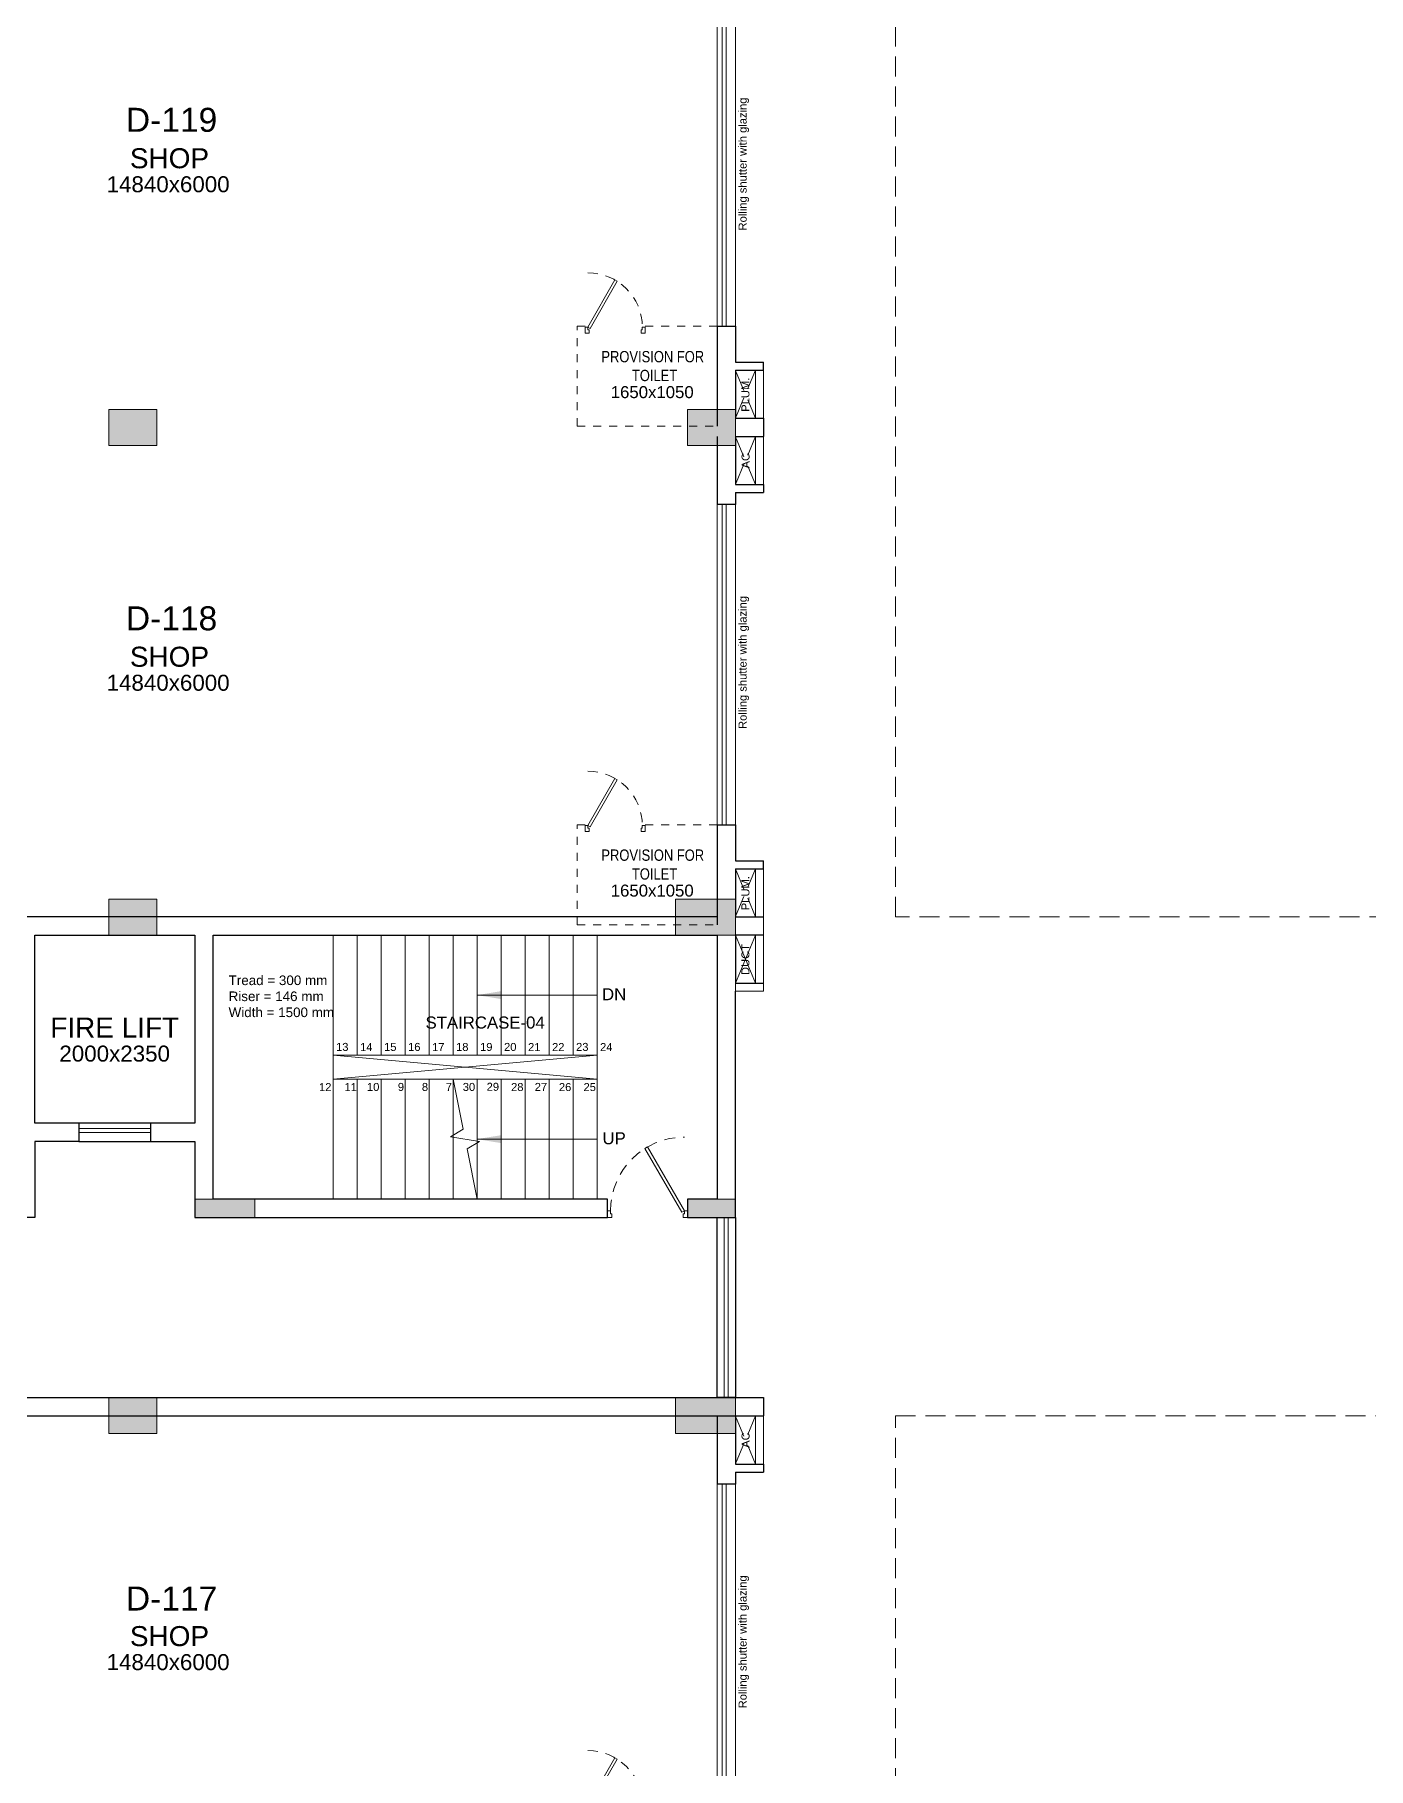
# Model space of a CAD drawing. Header units: metres. Extents: x 9819 to 10514, y 4405 to 4599.
# Drawn here: x 10094.17 to 10110.84, y 4453.6 to 4475.27 of the extents above; entities that cross this region are included whole.
import ezdxf
from ezdxf.enums import TextEntityAlignment as Align

# ---------------------------------------------------------------- set-up
doc = ezdxf.new("R2010")
doc.units = ezdxf.units.M
doc.header["$MEASUREMENT"] = 0
doc.linetypes.add('DASHED2', pattern=[0.375, 0.25, -0.125])
doc.linetypes.add('HIDDEN', pattern=[0.375, 0.25, -0.125])
doc.layers.add('A_COL. NO', color=4, linetype='Continuous')
for name, color, linetype, lineweight in [('A_DOOR-WIN', 23, 'Continuous', 9), ('A_DOTTED', 8, 'HIDDEN', 0), ('A_EXCAVATION', 15, 'Continuous', 20), ('A_GLAZE', 140, 'Continuous', 5), ('A_LEDGE', 252, 'Continuous', 15), ('A_MISC', 8, 'Continuous', 20), ('A_SHOP NO.', 113, 'Continuous', 5), ('A_SILL 0.09', 9, 'Continuous', 9), ('A_STAIRS', 21, 'Continuous', 9), ('A_TEXT', 7, 'Continuous', 5), ('A_WALL', 7, 'Continuous', 30), ('A_Wall Hatch', 8, 'Continuous', 5), ('COLUMN-FINAL', 210, 'Continuous', 20), ('Doorline', 251, 'DASHED2', 13)]:
    doc.layers.add(name, color=color, linetype=linetype, lineweight=lineweight)
doc.layers.get('A_COL. NO').off()
doc.styles.add('A', font='ARIALN.TTF')
doc.styles.get("Standard").update_dxf_attribs({"font": 'arial.ttf'})
doc.dimstyles.new('DIM IN MM', dxfattribs={"dimtxt": 0.18, "dimasz": 0.075, "dimexe": 0.05, "dimexo": 0.05, "dimgap": 0.05, "dimtad": 0, "dimdec": 0, "dimlfac": 1000, "dimzin": 3, "dimdsep": 46, "dimtxsty": 'A', "dimblk1": 'ARCHTICK', "dimblk2": 'ARCHTICK', "dimsah": 1, "dimcen": 0, "dimclrd": 256, "dimclre": 256, "dimclrt": 256, "dimadec": 0, "dimazin": 0, "dimtfac": 1, "dimtdec": 0, "dimtofl": 0, "dimtmove": 1, "dimatfit": 3, "dimfxl": 1, "dimtolj": 1, "dimtzin": 0, "dimlwd": -1, "dimlwe": -1, "dimarcsym": 0})

# ---------------------------------------------------------------- blocks, each defined once
blk = doc.blocks.new('D 750')
at = {"layer": 'A_DOOR-WIN'}
for points in [[(-0.372, 0.665), (-0.035, 0.075), (-0.063, 0.059), (-0.4, 0.649)], [(-0.75, 0.075), (-0.75, 0), (-0.7, 0), (-0.7, 0.043), (-0.715, 0.043), (-0.715, 0.075)], [(0, 0.075), (0, 0), (-0.05, 0), (-0.05, 0.043), (-0.035, 0.043), (-0.035, 0.075)]]:
    blk.add_lwpolyline(points, close=True, dxfattribs=at)
at = {"layer": 'Doorline', "ltscale": 0.5}
blk.add_arc((-0.035, 0.075), 0.68, 90, 180, dxfattribs=at)
blk = doc.blocks.new('Typical shops 1st')
at = {"layer": 'A_DOOR-WIN'}
for p, q in [((30.095, -1.08), (30.095, -5.08)), ((30.145, -1.08), (30.145, -5.08)), ((0.465, -5.38), (0.465, -1.38)), ((0.515, -5.38), (0.515, -1.38))]:
    blk.add_line(p, q, dxfattribs=at)
at = {"layer": 'A_DOTTED'}
for p, q in [((0.1, -0.83), (0.35, -0.23)), ((0.1, -0.23), (0.35, -0.83)), ((30.51, -0.23), (30.26, -0.83)), ((30.51, -0.83), (30.26, -0.23)), ((0.1, -6.23), (0.35, -5.63)), ((0.1, -5.63), (0.35, -6.23)), ((30.51, -5.63), (30.26, -6.23)), ((30.51, -6.23), (30.26, -5.63))]:
    blk.add_line(p, q, dxfattribs=at)
at = {"layer": 'A_LEDGE'}
for p, q in [((0, -0.83), (0, -0.23)), ((0.1, -0.83), (0.1, -0.23)), ((30.51, -0.83), (30.51, -0.23)), ((30.61, -0.83), (30.61, -0.23)), ((0, -5.63), (0, -6.23)), ((0.1, -5.63), (0.1, -6.23)), ((30.51, -5.63), (30.51, -6.23)), ((30.61, -5.63), (30.61, -6.23))]:
    blk.add_line(p, q, dxfattribs=at)
at = {"layer": 'A_MISC', "linetype": 'DASHED2', "ltscale": 0.23}
for p, q in [((2.33, -0.13), (0.58, -0.13)), ((2.33, -0.13), (2.33, -1.38)), ((1.48, -1.38), (0.58, -1.38)), ((28.28, -6.33), (28.28, -5.08)), ((29.13, -5.08), (30.03, -5.08)), ((28.28, -6.33), (30.03, -6.33))]:
    blk.add_line(p, q, dxfattribs=at)
at = {"layer": 'A_MISC'}
for p, q in [((1.48, -1.28), (1.48, -1.38)), ((2.33, -1.38), (2.23, -1.38)), ((28.28, -5.08), (28.38, -5.08))]:
    blk.add_line(p, q, dxfattribs=at)
at = {"layer": 'A_SILL 0.09'}
for p, q in [((30.03, -5.08), (30.03, -1.08)), ((30.26, -1.08), (30.26, -5.08)), ((0.35, -5.38), (0.35, -1.38)), ((0.58, -1.38), (0.58, -5.38))]:
    blk.add_line(p, q, dxfattribs=at)
at = {"layer": 'A_WALL'}
for p, q in [((0, -0.23), (0, 0)), ((30.61, 0), (30.61, -0.23)), ((0.58, -1.38), (0.58, -0.13)), ((0.35, -0.23), (0, -0.23)), ((0.35, -0.83), (0.35, -0.23)), ((30.03, -0.23), (30.03, -1.08)), ((30.26, -0.23), (30.61, -0.23)), ((30.26, -0.23), (30.26, -0.83)), ((0.35, -0.83), (0, -0.83)), ((0, -0.83), (0, -0.93)), ((30.26, -0.83), (30.61, -0.83)), ((30.61, -0.83), (30.61, -0.93)), ((0.35, -0.93), (0, -0.93)), ((0.35, -1.38), (0.35, -0.93)), ((30.26, -1.08), (30.03, -1.08)), ((30.26, -0.93), (30.61, -0.93)), ((30.26, -0.93), (30.26, -1.08)), ((0.58, -1.38), (0.35, -1.38)), ((30.03, -5.08), (30.03, -6.33)), ((30.03, -5.08), (30.26, -5.08)), ((30.26, -5.08), (30.26, -5.53)), ((0.35, -5.53), (0.35, -5.38)), ((0.35, -5.38), (0.58, -5.38)), ((0.58, -6.23), (0.58, -5.38)), ((0.35, -5.53), (0, -5.53)), ((0, -5.63), (0, -5.53)), ((0.35, -5.63), (0, -5.63)), ((0.35, -6.23), (0.35, -5.63)), ((30.26, -5.53), (30.61, -5.53)), ((30.26, -5.63), (30.26, -6.23)), ((30.26, -5.63), (30.61, -5.63)), ((30.61, -5.63), (30.61, -5.53)), ((0.35, -6.23), (0, -6.23)), ((30.26, -6.23), (30.61, -6.23))]:
    blk.add_line(p, q, dxfattribs=at)
at = {"layer": 'A_MISC', "xscale": -1, "rotation": 180}
blk.add_blockref('D 750', (2.23, -1.293), dxfattribs=at)
at = {"layer": 'A_MISC', "xscale": -1}
blk.add_blockref('D 750', (28.38, -5.167), dxfattribs=at)
at = {"char_height": 0.1411, "width": 1.97366, "attachment_point": 1, "style": 'A'}
for insert in [(0.356, -0.466), (28.239, -5.39)]:
    blk.add_mtext('\\pxqc;PROVISION FOR\\P TOILET ', dxfattribs=dict(at, insert=insert))
at = {"layer": 'A_TEXT'}
for s, p in [('PLUM.', (0.274, -0.523)), ('AC', (30.436, -0.531)), ('Rolling shutter with glazing', (30.399, -3.053)), ('Rolling shutter with glazing', (0.282, -3.321)), ('AC', (0.274, -5.923)), ('PLUM.', (30.434, -5.936))]:
    blk.add_text(s, height=0.1, rotation=90, dxfattribs=at).set_placement(p, align=Align.CENTER)
for s, height, p in [('1650x1050', 0.15, (1.337, -1.055)), ('SHOP', 0.25, (8.463, -3.107)), ('SHOP', 0.25, (23.185, -3.106)), ('14840x6000', 0.2, (8.463, -3.407)), ('14840x6000', 0.2, (23.168, -3.406)), ('1650x1050', 0.15, (29.219, -5.979))]:
    blk.add_text(s, height=height, dxfattribs=at).set_placement(p, align=Align.CENTER)
blk = doc.blocks.new('_ARCHTICK')
at = {"color": 0, "linetype": 'ByBlock', "const_width": 0.15}
blk.add_lwpolyline([(-0.5, -0.5), (0.5, 0.5)], dxfattribs=at)
blk = doc.blocks.new('D-900')
at = {"layer": 'A_DOOR-WIN'}
for points in [[(0.45, 0.794), (0.035, 0.075), (0.063, 0.059), (0.478, 0.778)], [(0, 0.075), (0, 0), (0.05, 0), (0.05, 0.043), (0.035, 0.043), (0.035, 0.075)], [(0.9, 0.075), (0.9, 0), (0.85, 0), (0.85, 0.043), (0.865, 0.043), (0.865, 0.075)]]:
    blk.add_lwpolyline(points, close=True, dxfattribs=at)
at = {"layer": 'Doorline', "ltscale": 0.5}
blk.add_arc((0.035, 0.075), 0.83, 0, 90, dxfattribs=at)
blk = doc.blocks.new('Wing D Columns')
at = {"layer": 'COLUMN-FINAL'}
for color, points in [(3, [(22.075, -24.35), (22.075, -24.8), (22.675, -24.8), (22.675, -24.35)]), (1, [(29.31, -24.35), (29.31, -24.8), (29.91, -24.8), (29.91, -24.35)]), (1, [(22.075, -30.47), (22.075, -30.92), (22.675, -30.92), (22.675, -30.47)]), (4, [(29.16, -30.47), (29.16, -30.92), (29.91, -30.92), (29.91, -30.47)]), (1, [(22.075, -36.7), (22.075, -37.15), (22.675, -37.15), (22.675, -36.7)]), (4, [(29.16, -36.7), (29.16, -37.15), (29.91, -37.15), (29.91, -36.7)])]:
    blk.add_hatch(color=color, dxfattribs=at).paths.add_polyline_path(points)
h = blk.add_hatch(color=231, dxfattribs=at)
h.dxf.hatch_style = 1
h.paths.add_polyline_path([(23.15, -34.22), (23.15, -34.45), (23.9, -34.45), (23.9, -34.22)])
h = blk.add_hatch(color=30, dxfattribs=at)
h.dxf.hatch_style = 1
h.paths.add_polyline_path([(29.31, -34.22), (29.31, -34.45), (29.91, -34.45), (29.91, -34.22)])
at = {"layer": 'COLUMN-FINAL', "color": 3}
blk.add_lwpolyline([(22.075, -24.35), (22.075, -24.8), (22.675, -24.8), (22.675, -24.35)], close=True, dxfattribs=at)
at = {"layer": 'COLUMN-FINAL', "color": 1}
for points in [[(29.31, -24.35), (29.31, -24.8), (29.91, -24.8), (29.91, -24.35)], [(22.075, -30.47), (22.075, -30.92), (22.675, -30.92), (22.675, -30.47)], [(22.075, -36.7), (22.075, -37.15), (22.675, -37.15), (22.675, -36.7)]]:
    blk.add_lwpolyline(points, close=True, dxfattribs=at)
at = {"layer": 'COLUMN-FINAL', "color": 4}
for points in [[(29.16, -30.47), (29.16, -30.92), (29.91, -30.92), (29.91, -30.47)], [(29.16, -36.7), (29.16, -37.15), (29.91, -37.15), (29.91, -36.7)]]:
    blk.add_lwpolyline(points, close=True, dxfattribs=at)
at = {"layer": 'COLUMN-FINAL', "color": 231}
blk.add_lwpolyline([(23.15, -34.22), (23.15, -34.45), (23.9, -34.45), (23.9, -34.22)], close=True, dxfattribs=at)
at = {"layer": 'COLUMN-FINAL', "color": 30}
blk.add_lwpolyline([(29.31, -34.22), (29.31, -34.45), (29.91, -34.45), (29.91, -34.22)], close=True, dxfattribs=at)
blk = doc.blocks.new('WING-D REVISED COLU.')
at = {"layer": 'A_EXCAVATION'}
blk.add_blockref('Wing D Columns', (5532.543, -8729.918), dxfattribs=at)

msp = doc.modelspace()

# ---------------------------------------------------------------- linework, layer by layer
at = {"layer": 'A_DOOR-WIN'}
for p, q in [((10095.6155, 4461.5978), (10094.7155, 4461.5978)), ((10095.6155, 4461.5478), (10094.7155, 4461.5478))]:
    msp.add_line(p, q, dxfattribs=at)
at = {"layer": 'A_DOTTED'}
msp.add_lwpolyline([(10194.3455, 4418.6228), (10196.3455, 4418.6228), (10196.3455, 4496.9328), (10162.4355, 4496.9328), (10162.4355, 4464.2428), (10150.6355, 4464.2428), (10150.6355, 4496.9328), (10116.7255, 4496.9328), (10116.7255, 4464.2428), (10104.9255, 4464.2428), (10104.9255, 4496.9328), (10071.0155, 4496.9328), (10071.0155, 4424.8528), (10104.9255, 4424.8528), (10104.9255, 4458.0028), (10116.7255, 4458.0028), (10116.7255, 4418.6228), (10150.6355, 4418.6228), (10150.6355, 4458.0028), (10162.4355, 4458.0028), (10162.4355, 4418.6228), (10196.3455, 4418.6228)], dxfattribs=at)
at = {"layer": 'A_DOTTED', "linetype": 'Continuous'}
for points in [[(10097.8955, 4464.0128), (10097.8955, 4462.5128), (10101.1955, 4462.2128), (10101.1955, 4460.7128)], [(10101.1955, 4464.0128), (10101.1955, 4462.5128), (10097.8955, 4462.2128), (10097.8955, 4460.7128)]]:
    msp.add_lwpolyline(points, dxfattribs=at)
at = {"layer": 'A_GLAZE'}
for p, q in [((10102.7824, 4460.4828), (10102.7824, 4458.2328)), ((10102.8324, 4460.4828), (10102.8324, 4458.2328))]:
    msp.add_line(p, q, dxfattribs=at)
at = {"layer": 'A_LEDGE'}
msp.add_lwpolyline([(10102.9255, 4464.0128), (10103.1755, 4463.4128), (10103.1755, 4464.0128), (10102.9255, 4463.4128), (10102.9255, 4463.3128), (10103.2755, 4463.3128), (10103.2755, 4463.4128), (10103.2755, 4464.0128), (10103.2755, 4464.2428)], dxfattribs=at)
at = {"layer": 'A_SILL 0.09'}
for p, q in [((10102.6955, 4460.4828), (10102.6955, 4458.2328)), ((10102.9255, 4460.4828), (10102.9255, 4458.2328))]:
    msp.add_line(p, q, dxfattribs=at)
at = {"layer": 'A_STAIRS'}
for p, q in [((10098.1955, 4462.5128), (10098.1955, 4464.0128)), ((10098.4955, 4462.5128), (10098.4955, 4464.0128)), ((10098.7955, 4462.5128), (10098.7955, 4464.0128)), ((10099.0955, 4462.5128), (10099.0955, 4464.0128)), ((10099.3955, 4462.5128), (10099.3955, 4464.0128)), ((10099.6955, 4462.5128), (10099.6955, 4464.0128)), ((10099.9955, 4462.5128), (10099.9955, 4464.0128)), ((10100.2955, 4462.5128), (10100.2955, 4464.0128)), ((10100.5955, 4462.5128), (10100.5955, 4464.0128)), ((10100.8955, 4462.5128), (10100.8955, 4464.0128)), ((10098.1955, 4462.2128), (10098.1955, 4460.7128)), ((10098.4955, 4462.2128), (10098.4955, 4460.7128)), ((10098.7955, 4462.2128), (10098.7955, 4460.7128)), ((10099.0955, 4462.2128), (10099.0955, 4460.7128)), ((10099.9955, 4462.2128), (10099.9955, 4460.7128)), ((10100.2955, 4462.2128), (10100.2955, 4460.7128)), ((10100.5955, 4462.2128), (10100.5955, 4460.7128)), ((10100.8955, 4462.2128), (10100.8955, 4460.7128))]:
    msp.add_line(p, q, dxfattribs=at)
msp.add_lwpolyline([(10101.1955, 4462.2128), (10097.8955, 4462.2128), (10097.8955, 4462.5128), (10101.1955, 4462.5128)], close=True, dxfattribs=at)
at = {"layer": 'A_STAIRS', "linetype": 'Continuous'}
msp.add_lwpolyline([(10099.3955, 4460.7128), (10099.3955, 4462.2128), (10099.521, 4461.5854), (10099.3648, 4461.4904), (10099.7261, 4461.4352), (10099.57, 4461.3402), (10099.6955, 4460.7128), (10099.6955, 4462.2128)], dxfattribs=at)
at = {"layer": 'A_WALL'}
for p, q in [((10102.6955, 4464.2428), (10073.2455, 4464.2428)), ((10072.6655, 4458.2328), (10103.2755, 4458.2328)), ((10072.6655, 4458.0028), (10103.2755, 4458.0028))]:
    msp.add_line(p, q, dxfattribs=at)
for points in [[(10094.7155, 4461.6628), (10094.1655, 4461.6628), (10094.1655, 4464.0128), (10096.1655, 4464.0128), (10096.1655, 4461.6628), (10095.6155, 4461.6628), (10094.7155, 4461.6628), (10094.7155, 4461.4328), (10095.6155, 4461.4328), (10095.6155, 4461.6628)], [(10095.6155, 4461.4328), (10096.1655, 4461.4328), (10096.1655, 4460.4828), (10101.3255, 4460.4828), (10101.3255, 4460.7128), (10096.3955, 4460.7128), (10096.3955, 4464.0128), (10102.6955, 4464.0128), (10102.6955, 4460.7128), (10102.3255, 4460.7128), (10102.3255, 4460.4828), (10102.9255, 4460.4828), (10102.9255, 4463.3128)], [(10103.2755, 4464.0128), (10102.9255, 4464.0128), (10102.9255, 4463.4128), (10103.2755, 4463.4128)], [(10094.7155, 4461.4328), (10094.1655, 4461.4328), (10094.1655, 4460.4828), (10093.9355, 4460.4828)]]:
    msp.add_lwpolyline(points, dxfattribs=at)
msp.add_lwpolyline([(10102.6955, 4460.4828), (10102.9255, 4460.4828), (10102.9255, 4458.2328), (10102.6955, 4458.2328)], close=True, dxfattribs=at)

# ---------------------------------------------------------------- block references
at = {"layer": 'A_COL. NO'}
msp.add_blockref('WING-D REVISED COLU.', (4540.4727, 13224.8507), dxfattribs=at)
at = {"layer": 'A_DOOR-WIN', "xscale": -1.111111111099995, "yscale": 1.111111111099995, "zscale": 1.111111111099995}
msp.add_blockref('D-900', (10102.3255, 4460.4828), dxfattribs=at)
at = {"layer": 'A_Wall Hatch'}
for p in [(10072.6655, 4476.7028), (10072.6655, 4470.4728), (10072.6655, 4458.2328)]:
    msp.add_blockref('Typical shops 1st', p, dxfattribs=at)

# ---------------------------------------------------------------- texts
at = {"layer": 'A_SHOP NO.'}
for s, p in [('D-119', (10095.877, 4474.052)), ('D-118', (10095.877, 4467.822)), ('D-117', (10095.877, 4455.5716))]:
    msp.add_text(s, height=0.3, dxfattribs=at).set_placement(p, align=Align.CENTER)
at = {"layer": 'A_STAIRS'}
for s, p in [('13', (10098.0879, 4462.5653)), ('14', (10098.3879, 4462.5635)), ('15', (10098.6879, 4462.5652)), ('16', (10098.9879, 4462.5652)), ('17', (10099.2879, 4462.5635)), ('18', (10099.5879, 4462.5652)), ('19', (10099.8879, 4462.5652)), ('20', (10100.1879, 4462.5652)), ('21', (10100.4879, 4462.5635)), ('22', (10100.7879, 4462.5635)), ('23', (10101.0879, 4462.5653)), ('24', (10101.3879, 4462.5635)), ('30', (10099.6718, 4462.0653)), ('29', (10099.9705, 4462.0671)), ('28', (10100.2757, 4462.064)), ('27', (10100.5711, 4462.0654)), ('26', (10100.8739, 4462.0636)), ('25', (10101.1811, 4462.0636))]:
    msp.add_text(s, height=0.1, dxfattribs=at).set_placement(p, align=Align.RIGHT)
for s, p in [('12', (10097.7194, 4462.0636)), ('11', (10098.0377, 4462.0636)), ('10', (10098.3187, 4462.0653)), ('9', (10098.7053, 4462.0653)), ('8', (10099.0054, 4462.0653)), ('7', (10099.3047, 4462.0653))]:
    msp.add_text(s, height=0.1, dxfattribs=at).set_placement(p)
at = {"layer": 'A_TEXT'}
msp.add_text('DUCT', height=0.1, rotation=90, dxfattribs=at).set_placement((10103.0993, 4463.7072), align=Align.CENTER)
for s, height, p in [('DN', 0.15, (10101.4084, 4463.1989)), ('FIRE LIFT', 0.25, (10095.1655, 4462.7319)), ('STAIRCASE-04', 0.15, (10099.796, 4462.8452)), ('2000x2350', 0.2, (10095.1655, 4462.4319)), ('UP', 0.15, (10101.4084, 4461.3989))]:
    msp.add_text(s, height=height, dxfattribs=at).set_placement(p, align=Align.CENTER)
at = {"layer": 'A_TEXT', "insert": (10097.4206, 4463.5081), "char_height": 0.12, "width": 1.661733, "attachment_point": 2}
msp.add_mtext('\\pxql;Tread = 300 mm\\PRiser = 146 mm\\PWidth = 1500 mm', dxfattribs=at)

# ---------------------------------------------------------------- leaders
at = {"layer": 'A_STAIRS'}
for points in [[(10099.6955, 4463.2628), (10101.1955, 4463.2628)], [(10099.6955, 4461.4628), (10101.1955, 4461.4628)]]:
    msp.add_leader(points, dimstyle='DIM IN MM', override={"dimasz": 0.3, "dimgap": 0.05, "dimtad": 0}, dxfattribs=at)

doc.saveas('drawing.dxf')
